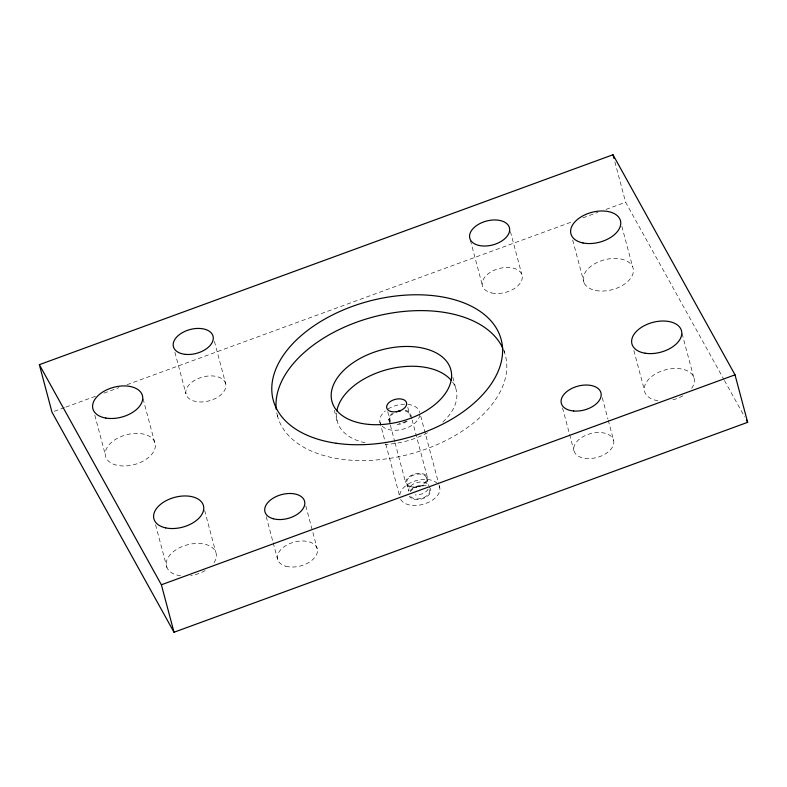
<?xml version="1.0" encoding="UTF-8"?>
<svg xmlns="http://www.w3.org/2000/svg" width="787" height="787" viewBox="0 0 787 787"><rect width="100%" height="100%" fill="white"/><g stroke="black" fill="none" stroke-linecap="round" stroke-linejoin="round"><path stroke-width="0.59" stroke-dasharray="3.94 2.95" d="M54.293 411.316L64.682 407.518M65.833 407.095L95.847 396.107M103.923 393.156L118.926 387.666M127.012 384.705L572.523 221.659M582.911 217.861L597.923 212.372M606 209.411L625.616 202.229L723.843 379.383M724.433 380.455L744.669 416.953M682.083 333.609L694.4 379.905M614.883 161.876L625.616 202.229M621.858 226.39L632.6 266.754M633.86 350.51L644.278 389.683M572.68 240.005L584.052 282.749M602.262 397.74L607.948 419.107M608.262 420.288L613.634 440.474A20.511 12.346 -14.9 0 1 586.295 458.487A20.511 12.346 -14.9 0 1 581.377 437.68A20.511 12.346 -14.9 0 1 613.634 440.474M562.528 407.882L573.9 450.617M510.419 231.624L521.781 274.358M503.67 349.29L504.575 352.674M470.39 240.301L482.706 286.596M452.83 377.219L456.234 390.018M420.711 416.097L438.831 484.231M439.146 485.402L439.776 487.753M410.853 415.192L411.788 418.704M412.103 419.874L427.695 478.496A11.284 6.788 -14.9 0 1 411.463 487.527A11.284 6.788 -14.9 0 1 410.834 475.633A11.284 6.788 -14.9 0 1 427.695 478.496M407.794 407.351L409.693 414.474M426.564 477.886L428.669 485.805M387.735 411.699L389.949 420.012M406.761 483.218L408.866 491.137A10.251 6.168 -14.9 0 1 415.851 482.913A10.251 6.168 -14.9 0 1 427.912 484.349M388.788 419.294L390.027 423.986M390.342 425.157L394.71 441.576M395.025 442.747L405.63 482.608M379.865 421.911L385.492 443.061M385.807 444.232L399.56 495.918M334.298 410.253L337.082 420.73M305.818 505.923L317.191 548.657M276.709 412.841L278.214 418.497M266.222 516.616L272.853 541.545M273.168 542.735L277.595 559.35M214.418 341.361L225.79 384.095A20.511 12.346 -14.9 0 1 198.049 401.852A20.511 12.346 -14.9 0 1 193.769 380.878A20.511 12.346 -14.9 0 1 225.79 384.095M174.891 352.242L185.948 393.785M204.64 510.429L215.687 551.982M143.047 398.724L155.373 445.019A25.637 15.425 -14.9 0 1 118.483 465.55A25.637 15.425 -14.9 0 1 117.037 438.497A25.637 15.425 -14.9 0 1 155.373 445.019M155.56 524.752L166.933 567.486M94.794 415.192L105.222 454.365M657.834 400.711A25.637 15.425 -14.9 0 1 647.042 381.252A25.637 15.425 -14.9 0 1 680.844 368.887A25.637 15.425 -14.9 0 1 691.635 388.335M682.89 395.822A25.637 15.425 -14.9 0 1 670.524 400.347M180.557 575.759A25.637 15.425 -14.9 0 1 169.028 556.173A25.637 15.425 -14.9 0 1 203.607 543.955A25.637 15.425 -14.9 0 1 212.736 564.387M205.2 570.555A25.637 15.425 -14.9 0 1 190.72 575.592M452.545 382.039A61.524 37.028 -14.9 0 1 441.655 423.072M427.538 432.742A61.524 37.028 -14.9 0 1 385.237 444.409M365.07 442.806A61.524 37.028 -14.9 0 1 336.57 412.909M503.778 350.49A117.922 70.968 -14.9 0 1 411.178 453.755A117.922 70.968 -14.9 0 1 276.749 412.88M419.845 414.749A20.511 12.346 -14.9 0 1 403.731 428.964A20.511 12.346 -14.9 0 1 381.813 425.797M380.544 423.957A20.511 12.346 -14.9 0 1 385.315 410.922M387.952 409.033A20.511 12.346 -14.9 0 1 404.587 404.203M407.902 404.361A20.511 12.346 -14.9 0 1 419.766 412.565M406.318 420.966A10.251 6.168 -14.9 0 1 399.009 423.662M390.745 421.448A10.251 6.168 -14.9 0 1 393.313 413.509M405.521 411.109A10.251 6.168 -14.9 0 1 409.82 416.097M439.087 485.707A20.511 12.346 -14.9 0 1 425.433 503.601A20.511 12.346 -14.9 0 1 400.553 499.145M399.796 494.915A20.511 12.346 -14.9 0 1 415.91 480.7A20.511 12.346 -14.9 0 1 437.828 483.867M405.02 410.263A11.284 6.788 -14.9 0 1 410.568 417.041M407.194 421.183A11.284 6.788 -14.9 0 1 394.612 424.223M390.441 422.452A11.284 6.788 -14.9 0 1 393.982 412.319M428.158 489.13A10.251 6.168 -14.9 0 1 415.231 494.954M429.19 487.212A11.284 6.788 -14.9 0 1 424.38 497.984A11.284 6.788 -14.9 0 1 409.26 496.184M410.086 490.763A11.284 6.788 -14.9 0 1 427.371 486.11M429.722 489.76A10.251 6.168 -14.9 0 1 422.737 497.974A10.251 6.168 -14.9 0 1 410.686 496.538M410.43 491.757A10.251 6.168 -14.9 0 1 423.357 485.933M595.631 290.452A25.637 15.425 -14.9 0 0 633.417 270.708A25.637 15.425 -14.9 0 0 595.926 263.094A25.637 15.425 -14.9 0 0 595.631 290.452M285.72 566.197A20.511 12.346 -14.9 0 0 317.368 551.923A20.511 12.346 -14.9 0 0 289.085 543.906A20.511 12.346 -14.9 0 0 285.72 566.197M491.678 292.951A20.511 12.346 -14.9 0 0 522.302 277.545A20.511 12.346 -14.9 0 0 492.751 270.935A20.511 12.346 -14.9 0 0 491.678 292.951M410.814 486.641A10.251 6.168 -14.9 0 0 426.652 479.519A10.251 6.168 -14.9 0 0 412.516 475.496A10.251 6.168 -14.9 0 0 410.814 486.641"/><path stroke-width="1.18" d="M39.35 364.676L612.984 154.754L735.019 374.838L747.65 422.324L174.016 632.246L51.981 412.162L39.35 364.676L161.384 584.771L174.016 632.246M161.384 584.771L735.019 374.838M746.46 420.179L747.65 422.324M612.984 154.754L613.939 158.315M336.846 410.893A61.524 37.028 -14.9 0 1 387.135 369.595A61.524 37.028 -14.9 0 1 451.295 380.426M276.237 409.417A117.922 70.968 -14.9 0 1 372.546 317.171A117.922 70.968 -14.9 0 1 502.854 348.346M396.323 411.906A10.251 6.168 -14.9 0 1 400.632 410.824M165.624 527.87A25.637 15.425 -14.9 0 0 203.754 508.471A25.637 15.425 -14.9 0 0 166.647 500.404A25.637 15.425 -14.9 0 0 165.624 527.87M105.842 418.064A25.637 15.425 -14.9 0 0 142.732 397.533A25.637 15.425 -14.9 0 0 104.405 391.021A25.637 15.425 -14.9 0 0 105.842 418.064M645.192 353.225A25.637 15.425 -14.9 0 0 681.768 332.419A25.637 15.425 -14.9 0 0 643.156 326.29A25.637 15.425 -14.9 0 0 645.192 353.225M583 242.967A25.637 15.425 -14.9 0 0 620.776 223.223A25.637 15.425 -14.9 0 0 583.295 215.618A25.637 15.425 -14.9 0 0 583 242.967M273.089 518.712A20.511 12.346 -14.9 0 0 304.736 504.437A20.511 12.346 -14.9 0 0 276.444 496.42A20.511 12.346 -14.9 0 0 273.089 518.712M573.664 411.001A20.511 12.346 -14.9 0 0 601.002 392.988A20.511 12.346 -14.9 0 0 568.735 390.195A20.511 12.346 -14.9 0 0 573.664 411.001M185.407 354.366A20.511 12.346 -14.9 0 0 213.149 336.61A20.511 12.346 -14.9 0 0 181.138 333.393A20.511 12.346 -14.9 0 0 185.407 354.366M479.037 245.465A20.511 12.346 -14.9 0 0 509.671 230.07A20.511 12.346 -14.9 0 0 480.119 223.449A20.511 12.346 -14.9 0 0 479.037 245.465M336.187 443.248A117.922 70.968 -14.9 0 0 502.342 345.926A117.922 70.968 -14.9 0 0 323.024 320.102A117.922 70.968 -14.9 0 0 336.187 443.248M390.952 411.503A10.251 6.168 -14.9 0 0 406.663 404.223A10.251 6.168 -14.9 0 0 392.359 400.386A10.251 6.168 -14.9 0 0 390.952 411.503M369.182 424.429A61.524 37.028 -14.9 0 0 450.971 370.234A61.524 37.028 -14.9 0 0 354.032 362.099A61.524 37.028 -14.9 0 0 369.182 424.429"/></g></svg>
